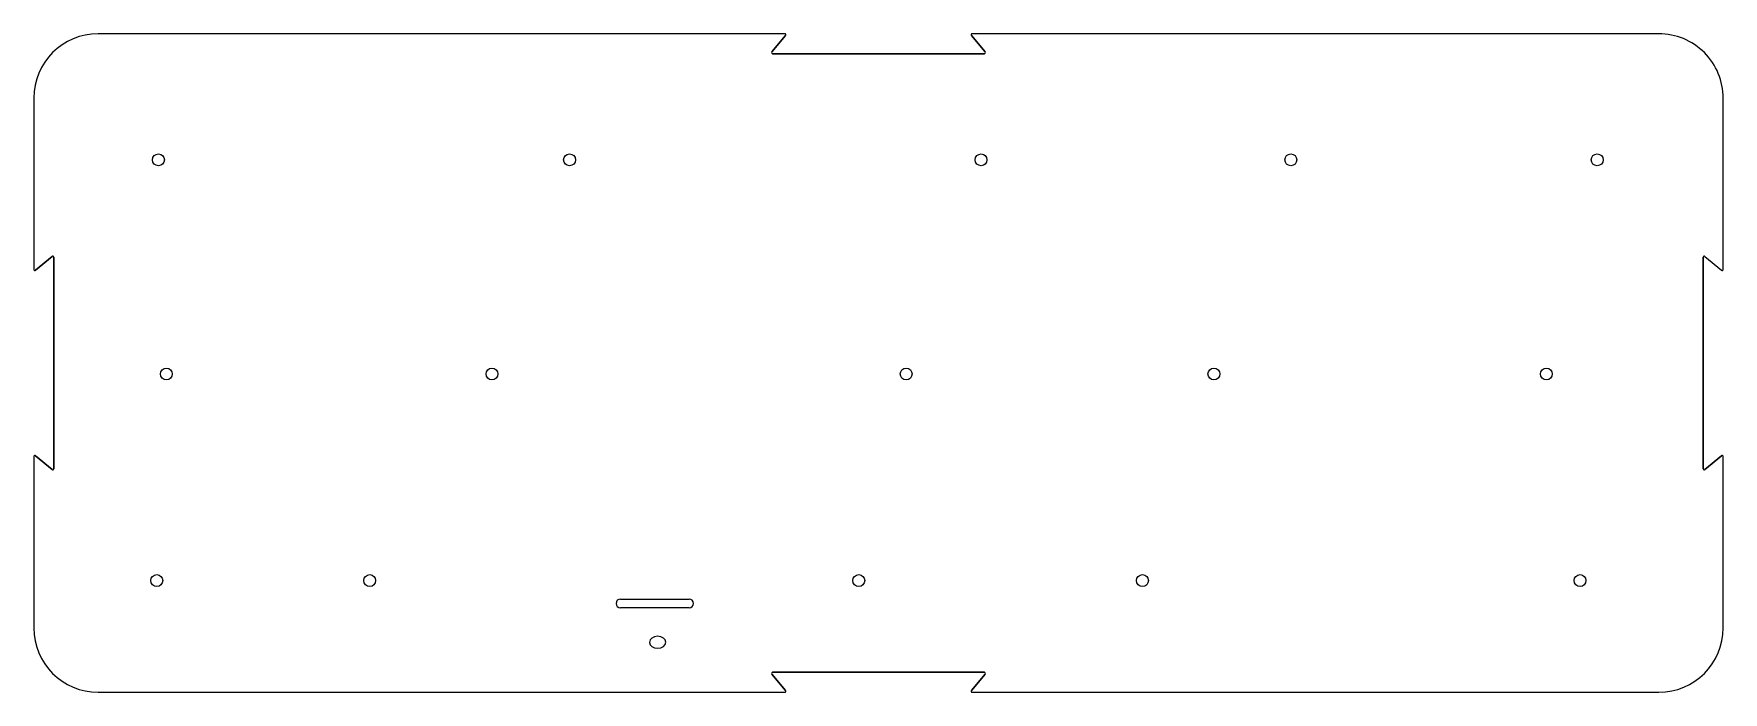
# Model space of a CAD drawing. Extents: x 301 to 613, y -3 to 118.
import ezdxf

# ---------------------------------------------------------------- set-up
doc = ezdxf.new("R2010")
doc.units = 0
doc.layers.add('Part__Feature', color=7, linetype='CONTINUOUS')

msp = doc.modelspace()

# ---------------------------------------------------------------- linework, layer by layer
at = {"layer": 'Part__Feature'}
for p, q in [((312.955, 118.409, 59.754), (312.955, 118.409, 61.754)), ((439.899, 118.409, 59.754), (312.955, 118.409, 59.754)), ((312.955, 118.409, 59.754), (312.955, 118.409, 61.754)), ((439.899, 118.409, 61.754), (312.955, 118.409, 61.754)), ((439.899, 118.409, 61.754), (312.955, 118.409, 61.754)), ((439.899, 118.409, 59.754), (312.955, 118.409, 59.754)), ((440.052, 118.081, 59.754), (437.499, 115.038, 59.754)), ((437.499, 115.038, 61.754), (440.052, 118.081, 61.754)), ((437.499, 115.038, 61.754), (440.052, 118.081, 61.754)), ((440.052, 118.081, 59.754), (437.499, 115.038, 59.754)), ((439.899, 118.409, 59.754), (439.899, 118.409, 61.754)), ((439.899, 118.409, 59.754), (439.899, 118.409, 61.754)), ((440.052, 118.081, 59.754), (440.052, 118.081, 61.754)), ((440.052, 118.081, 59.754), (440.052, 118.081, 61.754)), ((476.947, 115.038, 59.754), (474.394, 118.081, 59.754)), ((474.394, 118.081, 61.754), (476.947, 115.038, 61.754)), ((474.394, 118.081, 59.754), (474.394, 118.081, 61.754)), ((474.394, 118.081, 59.754), (474.394, 118.081, 61.754)), ((474.394, 118.081, 61.754), (476.947, 115.038, 61.754)), ((476.947, 115.038, 59.754), (474.394, 118.081, 59.754)), ((474.547, 118.409, 59.754), (474.547, 118.409, 61.754)), ((601.491, 118.409, 59.754), (474.547, 118.409, 59.754)), ((474.547, 118.409, 59.754), (474.547, 118.409, 61.754)), ((601.491, 118.409, 61.754), (474.547, 118.409, 61.754)), ((601.491, 118.409, 61.754), (474.547, 118.409, 61.754)), ((601.491, 118.409, 59.754), (474.547, 118.409, 59.754)), ((601.491, 118.409, 59.754), (601.491, 118.409, 61.754)), ((601.491, 118.409, 59.754), (601.491, 118.409, 61.754)), ((437.499, 115.038, 59.754), (437.499, 115.038, 61.754)), ((437.499, 115.038, 59.754), (437.499, 115.038, 61.754)), ((437.652, 114.709, 59.754), (437.652, 114.709, 61.754)), ((437.652, 114.709, 59.754), (476.794, 114.709, 59.754)), ((437.652, 114.709, 59.754), (437.652, 114.709, 61.754)), ((476.794, 114.709, 61.754), (437.652, 114.709, 61.754)), ((476.794, 114.709, 61.754), (437.652, 114.709, 61.754)), ((437.652, 114.709, 59.754), (476.794, 114.709, 59.754)), ((476.794, 114.709, 59.754), (476.794, 114.709, 61.754)), ((476.794, 114.709, 59.754), (476.794, 114.709, 61.754)), ((476.947, 115.038, 59.754), (476.947, 115.038, 61.754)), ((476.947, 115.038, 59.754), (476.947, 115.038, 61.754)), ((301.045, 106.499, 59.754), (301.045, 74.8102, 59.754)), ((301.045, 106.499, 61.754), (301.045, 74.8102, 61.754)), ((301.045, 106.499, 59.754), (301.045, 106.499, 61.754)), ((301.045, 106.499, 59.754), (301.045, 106.499, 61.754)), ((301.045, 106.499, 61.754), (301.045, 74.8102, 61.754)), ((301.045, 106.499, 59.754), (301.045, 74.8102, 59.754)), ((613.401, 106.499, 59.754), (613.401, 106.499, 61.754)), ((613.401, 74.8102, 59.754), (613.401, 106.499, 59.754)), ((613.401, 106.499, 59.754), (613.401, 106.499, 61.754)), ((613.401, 74.8102, 61.754), (613.401, 106.499, 61.754)), ((613.401, 74.8102, 61.754), (613.401, 106.499, 61.754)), ((613.401, 74.8102, 59.754), (613.401, 106.499, 59.754)), ((325.19, 95.078, 61.754), (325.19, 95.078, 59.754)), ((325.19, 95.078, 61.754), (325.19, 95.078, 59.754)), ((401.21, 95.078, 61.754), (401.21, 95.078, 59.754)), ((401.21, 95.078, 61.754), (401.21, 95.078, 59.754)), ((477.283, 95.078, 61.754), (477.283, 95.078, 59.754)), ((477.283, 95.078, 61.754), (477.283, 95.078, 59.754)), ((534.56, 95.078, 61.754), (534.56, 95.078, 59.754)), ((534.56, 95.078, 61.754), (534.56, 95.078, 59.754)), ((591.202, 95.078, 61.754), (591.202, 95.078, 59.754)), ((591.202, 95.078, 61.754), (591.202, 95.078, 59.754)), ((304.416, 77.2103, 59.754), (301.374, 74.657, 59.754)), ((301.374, 74.657, 61.754), (304.416, 77.2103, 61.754)), ((301.374, 74.657, 61.754), (304.416, 77.2103, 61.754)), ((304.416, 77.2103, 59.754), (301.374, 74.657, 59.754)), ((304.416, 77.2103, 59.754), (304.416, 77.2103, 61.754)), ((304.416, 77.2103, 59.754), (304.416, 77.2103, 61.754)), ((304.745, 37.9149, 59.754), (304.745, 77.0571, 59.754)), ((304.745, 77.0571, 61.754), (304.745, 37.9149, 61.754)), ((304.745, 77.0571, 59.754), (304.745, 77.0571, 61.754)), ((304.745, 77.0571, 59.754), (304.745, 77.0571, 61.754)), ((304.745, 77.0571, 61.754), (304.745, 37.9149, 61.754)), ((304.745, 37.9149, 59.754), (304.745, 77.0571, 59.754)), ((609.701, 77.0571, 59.754), (609.701, 77.0571, 61.754)), ((609.701, 77.0571, 59.754), (609.701, 37.9149, 59.754)), ((609.701, 77.0571, 59.754), (609.701, 77.0571, 61.754)), ((609.701, 37.9149, 61.754), (609.701, 77.0571, 61.754)), ((609.701, 37.9149, 61.754), (609.701, 77.0571, 61.754)), ((609.701, 77.0571, 59.754), (609.701, 37.9149, 59.754)), ((610.03, 77.2103, 59.754), (613.072, 74.657, 59.754)), ((610.03, 77.2103, 61.754), (613.072, 74.657, 61.754)), ((610.03, 77.2103, 59.754), (610.03, 77.2103, 61.754)), ((610.03, 77.2103, 59.754), (610.03, 77.2103, 61.754)), ((610.03, 77.2103, 61.754), (613.072, 74.657, 61.754)), ((610.03, 77.2103, 59.754), (613.072, 74.657, 59.754)), ((301.045, 74.8102, 59.754), (301.045, 74.8102, 61.754)), ((301.045, 74.8102, 59.754), (301.045, 74.8102, 61.754)), ((301.374, 74.657, 59.754), (301.374, 74.657, 61.754)), ((301.374, 74.657, 59.754), (301.374, 74.657, 61.754)), ((613.072, 74.657, 59.754), (613.072, 74.657, 61.754)), ((613.072, 74.657, 59.754), (613.072, 74.657, 61.754)), ((613.401, 74.8102, 59.754), (613.401, 74.8102, 61.754)), ((613.401, 74.8102, 59.754), (613.401, 74.8102, 61.754)), ((326.66, 55.454, 61.754), (326.66, 55.454, 59.754)), ((326.66, 55.454, 61.754), (326.66, 55.454, 59.754)), ((386.859, 55.454, 61.754), (386.859, 55.454, 59.754)), ((386.859, 55.454, 61.754), (386.859, 55.454, 59.754)), ((463.44, 55.454, 61.754), (463.44, 55.454, 59.754)), ((463.44, 55.454, 61.754), (463.44, 55.454, 59.754)), ((520.336, 55.454, 61.754), (520.336, 55.454, 59.754)), ((520.336, 55.454, 61.754), (520.336, 55.454, 59.754)), ((581.804, 55.454, 61.754), (581.804, 55.454, 59.754)), ((581.804, 55.454, 61.754), (581.804, 55.454, 59.754)), ((301.045, 40.1617, 59.754), (301.045, 8.47284, 59.754)), ((301.045, 40.1617, 61.754), (301.045, 8.47284, 61.754)), ((301.045, 40.1617, 59.754), (301.045, 40.1617, 61.754)), ((301.045, 40.1617, 59.754), (301.045, 40.1617, 61.754)), ((301.045, 40.1617, 61.754), (301.045, 8.47284, 61.754)), ((301.045, 40.1617, 59.754), (301.045, 8.47284, 59.754)), ((301.374, 40.3149, 59.754), (301.374, 40.3149, 61.754)), ((301.374, 40.3149, 59.754), (304.416, 37.7617, 59.754)), ((301.374, 40.3149, 59.754), (301.374, 40.3149, 61.754)), ((304.416, 37.7617, 61.754), (301.374, 40.3149, 61.754)), ((304.416, 37.7617, 61.754), (301.374, 40.3149, 61.754)), ((301.374, 40.3149, 59.754), (304.416, 37.7617, 59.754)), ((304.416, 37.7617, 59.754), (304.416, 37.7617, 61.754)), ((304.416, 37.7617, 59.754), (304.416, 37.7617, 61.754)), ((304.745, 37.9149, 59.754), (304.745, 37.9149, 61.754)), ((304.745, 37.9149, 59.754), (304.745, 37.9149, 61.754)), ((609.701, 37.9149, 59.754), (609.701, 37.9149, 61.754)), ((609.701, 37.9149, 59.754), (609.701, 37.9149, 61.754)), ((610.03, 37.7616, 59.754), (613.072, 40.3149, 59.754)), ((613.072, 40.3149, 61.754), (610.03, 37.7616, 61.754)), ((613.072, 40.3149, 61.754), (610.03, 37.7616, 61.754)), ((610.03, 37.7616, 59.754), (613.072, 40.3149, 59.754)), ((610.03, 37.7616, 59.754), (610.03, 37.7616, 61.754)), ((610.03, 37.7616, 59.754), (610.03, 37.7616, 61.754)), ((613.072, 40.3149, 59.754), (613.072, 40.3149, 61.754)), ((613.072, 40.3149, 59.754), (613.072, 40.3149, 61.754)), ((613.401, 40.1617, 59.754), (613.401, 40.1617, 61.754)), ((613.401, 8.47284, 59.754), (613.401, 40.1617, 59.754)), ((613.401, 40.1617, 59.754), (613.401, 40.1617, 61.754)), ((613.401, 8.47284, 61.754), (613.401, 40.1617, 61.754)), ((613.401, 8.47284, 61.754), (613.401, 40.1617, 61.754)), ((613.401, 8.47284, 59.754), (613.401, 40.1617, 59.754)), ((324.882, 17.2269, 61.754), (324.882, 17.2269, 59.754)), ((324.882, 17.2269, 61.754), (324.882, 17.2269, 59.754)), ((364.253, 17.2269, 61.754), (364.253, 17.2269, 59.754)), ((364.253, 17.2269, 61.754), (364.253, 17.2269, 59.754)), ((454.677, 17.2269, 61.754), (454.677, 17.2269, 59.754)), ((454.677, 17.2269, 61.754), (454.677, 17.2269, 59.754)), ((507.128, 17.2269, 61.754), (507.128, 17.2269, 59.754)), ((507.128, 17.2269, 61.754), (507.128, 17.2269, 59.754)), ((588.027, 17.2269, 61.754), (588.027, 17.2269, 59.754)), ((588.027, 17.2269, 61.754), (588.027, 17.2269, 59.754)), ((409.5, 13.8108, 59.754), (409.5, 13.8108, 61.754)), ((409.5, 13.8108, 59.754), (422.223, 13.8108, 59.754)), ((409.5, 13.8108, 61.754), (422.223, 13.8108, 61.754)), ((409.5, 13.8108, 59.754), (409.5, 13.8108, 61.754)), ((409.5, 13.8108, 61.754), (422.223, 13.8108, 61.754)), ((409.5, 13.8108, 59.754), (422.223, 13.8108, 59.754)), ((422.223, 13.8108, 59.754), (422.223, 13.8108, 61.754)), ((422.223, 13.8108, 59.754), (422.223, 13.8108, 61.754)), ((409.5, 12.2108, 59.754), (409.5, 12.2108, 61.754)), ((422.223, 12.2108, 59.754), (409.5, 12.2108, 59.754)), ((409.5, 12.2108, 59.754), (409.5, 12.2108, 61.754)), ((422.223, 12.2108, 61.754), (409.5, 12.2108, 61.754)), ((422.223, 12.2108, 61.754), (409.5, 12.2108, 61.754)), ((422.223, 12.2108, 59.754), (409.5, 12.2108, 59.754)), ((422.223, 12.2108, 59.754), (422.223, 12.2108, 61.754)), ((422.223, 12.2108, 59.754), (422.223, 12.2108, 61.754)), ((301.045, 8.47284, 59.754), (301.045, 8.47284, 61.754)), ((301.045, 8.47284, 59.754), (301.045, 8.47284, 61.754)), ((613.401, 8.47284, 59.754), (613.401, 8.47284, 61.754)), ((613.401, 8.47284, 59.754), (613.401, 8.47284, 61.754)), ((417.909, 5.8122, 61.754), (417.909, 5.8122, 59.754)), ((417.909, 5.8122, 61.754), (417.909, 5.8122, 59.754)), ((476.794, 0.262843, 59.754), (437.652, 0.262843, 59.754)), ((437.652, 0.262843, 61.754), (476.794, 0.262843, 61.754)), ((437.652, 0.262843, 59.754), (437.652, 0.262843, 61.754)), ((437.652, 0.262843, 59.754), (437.652, 0.262843, 61.754)), ((437.652, 0.262843, 61.754), (476.794, 0.262843, 61.754)), ((476.794, 0.262843, 59.754), (437.652, 0.262843, 59.754)), ((476.794, 0.262843, 59.754), (476.794, 0.262843, 61.754)), ((476.794, 0.262843, 59.754), (476.794, 0.262843, 61.754)), ((437.499, -0.065714, 59.754), (437.499, -0.065714, 61.754)), ((437.499, -0.065714, 59.754), (440.052, -3.1086, 59.754)), ((437.499, -0.065714, 59.754), (437.499, -0.065714, 61.754)), ((440.052, -3.1086, 61.754), (437.499, -0.065714, 61.754)), ((440.052, -3.1086, 61.754), (437.499, -0.065714, 61.754)), ((437.499, -0.065714, 59.754), (440.052, -3.1086, 59.754)), ((440.052, -3.1086, 59.754), (440.052, -3.1086, 61.754)), ((440.052, -3.1086, 59.754), (440.052, -3.1086, 61.754)), ((474.394, -3.1086, 59.754), (476.947, -0.065714, 59.754)), ((476.947, -0.065714, 61.754), (474.394, -3.1086, 61.754)), ((476.947, -0.065714, 61.754), (474.394, -3.1086, 61.754)), ((474.394, -3.1086, 59.754), (476.947, -0.065714, 59.754)), ((474.394, -3.1086, 59.754), (474.394, -3.1086, 61.754)), ((474.394, -3.1086, 59.754), (474.394, -3.1086, 61.754)), ((476.947, -0.065714, 59.754), (476.947, -0.065714, 61.754)), ((476.947, -0.065714, 59.754), (476.947, -0.065714, 61.754)), ((312.955, -3.43716, 59.754), (439.899, -3.43716, 59.754)), ((312.955, -3.43716, 61.754), (439.899, -3.43716, 61.754)), ((312.955, -3.43716, 59.754), (312.955, -3.43716, 61.754)), ((312.955, -3.43716, 59.754), (312.955, -3.43716, 61.754)), ((312.955, -3.43716, 61.754), (439.899, -3.43716, 61.754)), ((312.955, -3.43716, 59.754), (439.899, -3.43716, 59.754)), ((439.899, -3.43716, 59.754), (439.899, -3.43716, 61.754)), ((439.899, -3.43716, 59.754), (439.899, -3.43716, 61.754)), ((474.547, -3.43716, 59.754), (601.491, -3.43716, 59.754)), ((474.547, -3.43716, 61.754), (601.491, -3.43716, 61.754)), ((474.547, -3.43716, 59.754), (474.547, -3.43716, 61.754)), ((474.547, -3.43716, 59.754), (474.547, -3.43716, 61.754)), ((474.547, -3.43716, 61.754), (601.491, -3.43716, 61.754)), ((474.547, -3.43716, 59.754), (601.491, -3.43716, 59.754)), ((601.491, -3.43716, 59.754), (601.491, -3.43716, 61.754)), ((601.491, -3.43716, 59.754), (601.491, -3.43716, 61.754))]:
    msp.add_line(p, q, dxfattribs=at)
for centre in [(324.09, 95.078), (324.09, 95.078), (324.09, 95.078), (324.09, 95.078), (400.11, 95.078), (400.11, 95.078), (400.11, 95.078), (400.11, 95.078), (476.183, 95.078), (476.183, 95.078), (476.183, 95.078), (476.183, 95.078), (533.46, 95.078), (533.46, 95.078), (533.46, 95.078), (533.46, 95.078), (590.102, 95.078), (590.102, 95.078), (590.102, 95.078), (590.102, 95.078), (325.56, 55.454), (325.56, 55.454), (325.56, 55.454), (325.56, 55.454), (385.759, 55.454), (385.759, 55.454), (385.759, 55.454), (385.759, 55.454), (462.34, 55.454), (462.34, 55.454), (462.34, 55.454), (462.34, 55.454), (519.236, 55.454), (519.236, 55.454), (519.236, 55.454), (519.236, 55.454), (580.704, 55.454), (580.704, 55.454), (580.704, 55.454), (580.704, 55.454), (323.782, 17.2269), (323.782, 17.2269), (323.782, 17.2269), (323.782, 17.2269), (363.153, 17.2269), (363.153, 17.2269), (363.153, 17.2269), (363.153, 17.2269), (453.577, 17.2269), (453.577, 17.2269), (453.577, 17.2269), (453.577, 17.2269), (506.028, 17.2269), (506.028, 17.2269), (506.028, 17.2269), (506.028, 17.2269), (586.927, 17.2269), (586.927, 17.2269), (586.927, 17.2269), (586.927, 17.2269)]:
    msp.add_circle(centre, 1.1, dxfattribs=at)
for centre, radius, start, end in [((312.955, 106.499, 59.754), 11.91, 90, 180), ((312.955, 106.499, 61.754), 11.91, 90, 180), ((312.955, 106.499, 61.754), 11.91, 90, 180), ((312.955, 106.499, 59.754), 11.91, 90, 180), ((439.899, 118.209, 59.754), 0.2, -40, 90), ((439.899, 118.209, 61.754), 0.2, -40, 90), ((439.899, 118.209, 61.754), 0.2, -40, 90), ((439.899, 118.209, 59.754), 0.2, -40, 90), ((474.547, 118.209, 59.754), 0.2, 90, -140), ((474.547, 118.209, 61.754), 0.2, 90, -140), ((474.547, 118.209, 61.754), 0.2, 90, -140), ((474.547, 118.209, 59.754), 0.2, 90, -140), ((601.491, 106.499, 59.754), 11.91, -0.00000023, 90), ((601.491, 106.499, 61.754), 11.91, -0.00000023, 90), ((601.491, 106.499, 61.754), 11.91, -0.00000023, 90), ((601.491, 106.499, 59.754), 11.91, -0.00000023, 90), ((437.652, 114.909, 61.754), 0.2, 140, -90), ((437.652, 114.909, 59.754), 0.2, 140, -90), ((437.652, 114.909, 61.754), 0.2, 140, -90), ((437.652, 114.909, 59.754), 0.2, 140, -90), ((476.794, 114.909, 61.754), 0.2, -90, 40), ((476.794, 114.909, 59.754), 0.2, -90, 40), ((476.794, 114.909, 61.754), 0.2, -90, 40), ((476.794, 114.909, 59.754), 0.2, -90, 40), ((304.545, 77.0571, 61.754), 0.2, 0, 130), ((304.545, 77.0571, 59.754), 0.2, 0, 130), ((304.545, 77.0571, 61.754), 0.2, 0, 130), ((304.545, 77.0571, 59.754), 0.2, 0, 130), ((609.901, 77.0571, 61.754), 0.2, 50, 180), ((609.901, 77.0571, 59.754), 0.2, 50, 180), ((609.901, 77.0571, 61.754), 0.2, 50, 180), ((609.901, 77.0571, 59.754), 0.2, 50, 180), ((301.245, 74.8102, 59.754), 0.2, 180, -50), ((301.245, 74.8102, 61.754), 0.2, 180, -50), ((301.245, 74.8102, 61.754), 0.2, 180, -50), ((301.245, 74.8102, 59.754), 0.2, 180, -50), ((613.201, 74.8102, 59.754), 0.2, -130, -0.00000002), ((613.201, 74.8102, 61.754), 0.2, -130, -0.00000002), ((613.201, 74.8102, 61.754), 0.2, -130, -0.00000002), ((613.201, 74.8102, 59.754), 0.2, -130, -0.00000002), ((301.245, 40.1617, 59.754), 0.2, 50, 180), ((301.245, 40.1617, 61.754), 0.2, 50, 180), ((301.245, 40.1617, 61.754), 0.2, 50, 180), ((301.245, 40.1617, 59.754), 0.2, 50, 180), ((304.545, 37.9149, 61.754), 0.2, -130, 0), ((304.545, 37.9149, 59.754), 0.2, -130, 0), ((304.545, 37.9149, 61.754), 0.2, -130, 0), ((304.545, 37.9149, 59.754), 0.2, -130, 0), ((609.901, 37.9149, 61.754), 0.2, 180, -50), ((609.901, 37.9149, 59.754), 0.2, 180, -50), ((609.901, 37.9149, 61.754), 0.2, 180, -50), ((609.901, 37.9149, 59.754), 0.2, 180, -50), ((613.201, 40.1617, 59.754), 0.2, -0.00000023, 130), ((613.201, 40.1617, 61.754), 0.2, -0.00000023, 130), ((613.201, 40.1617, 61.754), 0.2, -0.00000023, 130), ((613.201, 40.1617, 59.754), 0.2, -0.00000023, 130), ((409.5, 13.0108, 61.754), 0.8, 90, -90), ((409.5, 13.0108, 59.754), 0.8, 90, -90), ((409.5, 13.0108, 61.754), 0.8, 90, -90), ((409.5, 13.0108, 59.754), 0.8, 90, -90), ((422.223, 13.0108, 61.754), 0.8, -90, 90), ((422.223, 13.0108, 59.754), 0.8, -90, 90), ((422.223, 13.0108, 61.754), 0.8, -90, 90), ((422.223, 13.0108, 59.754), 0.8, -90, 90), ((312.955, 8.47284, 59.754), 11.91, 180, -90), ((312.955, 8.47284, 61.754), 11.91, 180, -90), ((312.955, 8.47284, 61.754), 11.91, 180, -90), ((312.955, 8.47284, 59.754), 11.91, 180, -90), ((601.491, 8.47284, 59.754), 11.91, -90, -0.00000023), ((601.491, 8.47284, 61.754), 11.91, -90, -0.00000023), ((601.491, 8.47284, 61.754), 11.91, -90, -0.00000023), ((601.491, 8.47284, 59.754), 11.91, -90, -0.00000023), ((437.652, 0.062843, 61.754), 0.2, 90, -140), ((437.652, 0.062843, 59.754), 0.2, 90, -140), ((437.652, 0.062843, 61.754), 0.2, 90, -140), ((437.652, 0.062843, 59.754), 0.2, 90, -140), ((476.794, 0.062843, 61.754), 0.2, -40, 90), ((476.794, 0.062843, 59.754), 0.2, -40, 90), ((476.794, 0.062843, 61.754), 0.2, -40, 90), ((476.794, 0.062843, 59.754), 0.2, -40, 90), ((439.899, -3.23716, 59.754), 0.2, -90, 40), ((439.899, -3.23716, 61.754), 0.2, -90, 40), ((439.899, -3.23716, 61.754), 0.2, -90, 40), ((439.899, -3.23716, 59.754), 0.2, -90, 40), ((474.547, -3.23716, 59.754), 0.2, 140, -90), ((474.547, -3.23716, 61.754), 0.2, 140, -90), ((474.547, -3.23716, 61.754), 0.2, 140, -90), ((474.547, -3.23716, 59.754), 0.2, 140, -90)]:
    msp.add_arc(centre, radius, start, end, dxfattribs=at)
for centre in [(416.387, 5.80453, 61.754), (416.387, 5.80453, 59.754), (416.387, 5.80453, 61.754), (416.387, 5.80453, 59.754)]:
    msp.add_ellipse(centre, major_axis=(-1.52143, -0.007675), ratio=0.73299, start_param=0, end_param=6.28318, dxfattribs=at)

doc.saveas('drawing.dxf')
